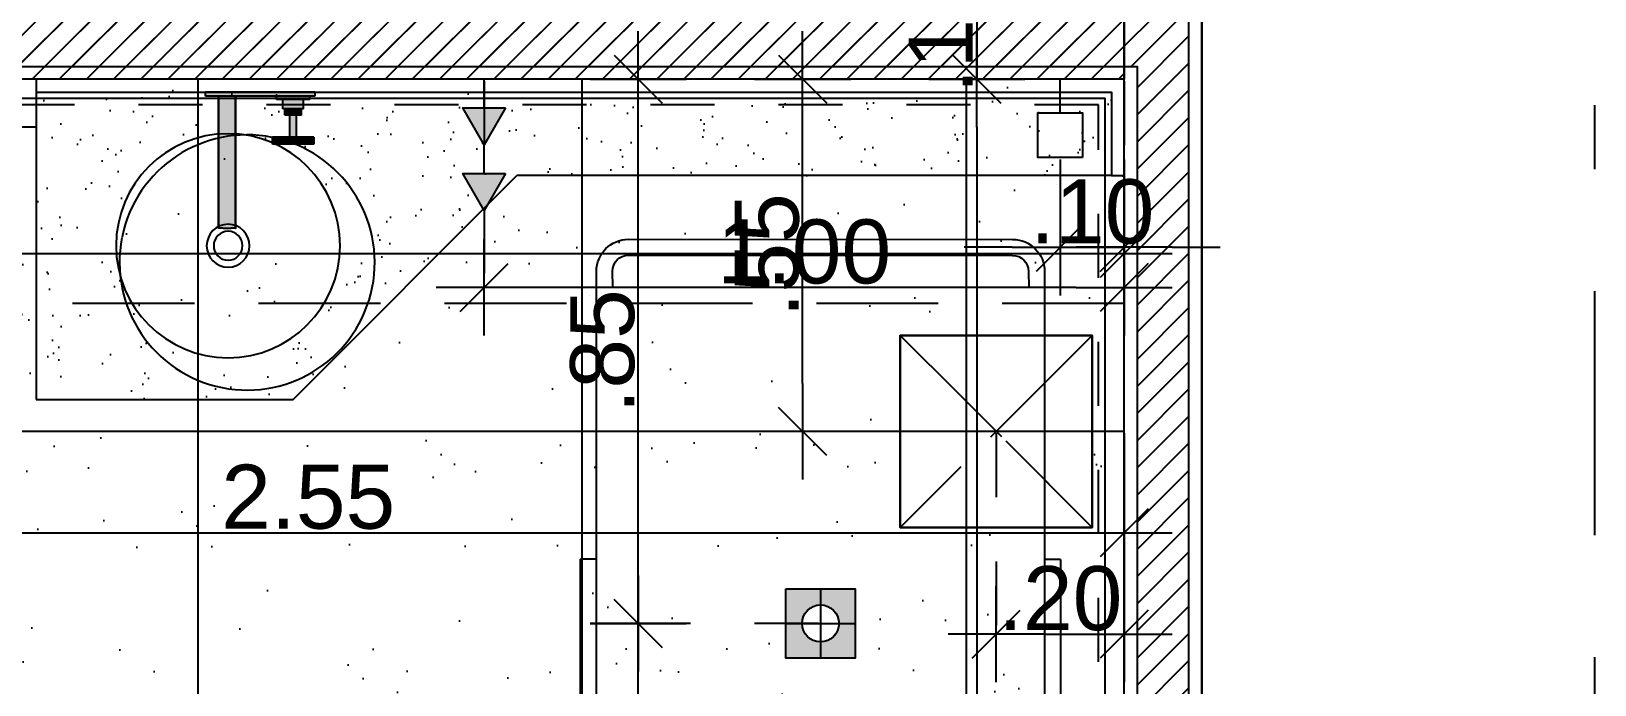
# Model space of a CAD drawing. Header units: millimetres. Extents: x 1974 to 2225, y 1614 to 1800.
# Drawn here: x 2041.603 to 2044.045, y 1634.468 to 1635.488 of the extents above; entities that cross this region are included whole.
import ezdxf

# ---------------------------------------------------------------- set-up
doc = ezdxf.new("R2010")
doc.units = ezdxf.units.MM
doc.header["$LTSCALE"] = 0.03
doc.header["$PDMODE"] = 34
for name, pattern in [('CONTINU', [0]), ('DASHDOT', [25.4, 12.7, -6.35, 0, -6.35]), ('HIDDEN', [9.525, 6.35, -3.175])]:
    doc.linetypes.add(name, pattern=pattern)
for name, color, linetype in [('BANCADAS', 5, 'Continuous'), ('Construir Tijolos', 160, 'Continuous'), ('COTA', 250, 'Continuous'), ('COTA Luminotécnica', 250, 'Continuous'), ('COTA Pontos Elétricos', 250, 'Continuous'), ('Especificações', 3, 'Continuous'), ('Forro de Gesso', 3, 'Continuous'), ('Layout', 6, 'Continuous'), ('LOUÇAS E METAIS', 5, 'Continuous'), ('Permanecer', 84, 'Continuous'), ('PL1', 1, 'Continuous'), ('PL250', 250, 'Continuous'), ('PL3', 3, 'Continuous'), ('PL5', 5, 'Continuous'), ('PL6', 6, 'Continuous'), ('Pontos Elétricos', 3, 'Continuous'), ('Pontos Luminotécnicos', 3, 'Continuous'), ('Projeção', 250, 'HIDDEN')]:
    doc.layers.add(name, color=color, linetype=linetype)
doc.styles.get("Standard").update_dxf_attribs({"font": 'arial.ttf'})
doc.dimstyles.new('TICK01', dxfattribs={"dimscale": 0, "dimtxt": 2, "dimasz": 1.5, "dimexe": 0.18, "dimexo": 0.06, "dimgap": 0.09, "dimtad": 1, "dimzin": 4, "dimdsep": 46, "dimtxsty": 'Standard', "dimblk": 'TICK1', "dimcen": 0.09, "dimclrd": 256, "dimclre": 256, "dimclrt": 4, "dimaunit": 1, "dimadec": 0, "dimazin": 0, "dimtfac": 1, "dimtix": 1, "dimtmove": 2, "dimatfit": 3, "dimldrblk": 'TICK1', "dimfxl": 1, "dimtolj": 1, "dimtzin": 12, "dimarcsym": 0})
pattern_1 = [(45, (0, 0), (-0.02121320344, 0.02121320344), [])]

# ---------------------------------------------------------------- blocks, each defined once
blk = doc.blocks.new('L55_p')
at = {"layer": 'PL250'}
blk.add_lwpolyline([(0, 0.0335, 1), (0, -0.0335, 1)], format="xyb", close=True, dxfattribs=at)
at = {"layer": 'PL5'}
blk.add_lwpolyline([(0, 0.175, 1), (0, -0.175, 1)], format="xyb", close=True, dxfattribs=at)
blk.add_lwpolyline([(-0.0127, -0.1658, 1563.580027), (-0.0132, -0.1657)], format="xyb", dxfattribs=at)
at = {"layer": 'PL6'}
blk.add_lwpolyline([(0, 0.0225, 1), (0, -0.0225, 1)], format="xyb", close=True, dxfattribs=at)
blk = doc.blocks.new('mesa exame')
at = {"layer": 'Layout'}
for p, q in [((1835.8882, 677.7136), (1834.8882, 677.7131)), ((1834.8882, 677.6881), (1834.8882, 677.7131)), ((1835.8882, 677.6886), (1835.8882, 677.7136)), ((1834.4632, 677.6881), (1834.4382, 677.6881)), ((1836.3383, 677.6887), (1836.3132, 677.6887)), ((1834.4632, 677.6628), (1834.4382, 677.6631)), ((1836.3382, 677.6637), (1836.3132, 677.6639)), ((1834.3883, 677.6381), (1834.3885, 677.0381)), ((1834.4133, 677.6381), (1834.4135, 677.0381)), ((1836.3633, 677.5061), (1836.3633, 677.6387)), ((1836.3883, 677.5823), (1836.3883, 677.6387)), ((1836.3885, 677.0387), (1836.3883, 677.5823)), ((1836.3635, 677.0387), (1836.3633, 677.5061)), ((1834.4385, 677.0131), (1834.4635, 677.0128)), ((1836.3135, 677.0139), (1836.3385, 677.0137)), ((1834.4386, 676.9881), (1834.4636, 676.9881)), ((1834.8886, 676.9631), (1834.8886, 676.9881)), ((1835.8886, 676.9636), (1835.8886, 676.9886)), ((1836.3386, 676.9887), (1836.3136, 676.9886)), ((1834.8886, 676.9631), (1835.8886, 676.9636))]:
    blk.add_line(p, q, dxfattribs=at)
at = {"layer": 'Layout', "color": 5}
for p, q in [((1836.3132, 677.6887), (1834.4632, 677.6881)), ((1834.4632, 677.6881), (1834.4636, 676.9881)), ((1836.3136, 676.9887), (1836.3132, 677.6887)), ((1834.4636, 676.9881), (1836.3136, 676.9887))]:
    blk.add_line(p, q, dxfattribs=at)
at = {"layer": 'Layout'}
for centre, radius, start, end in [((1834.4383, 677.6381), 0.05, 90.0309, 180.0309), ((1836.3383, 677.6387), 0.05, 0.0309, 90.0309), ((1834.4383, 677.6381), 0.025, 90.0309, 180.0309), ((1836.3383, 677.6387), 0.025, 0.0309, 90.0309), ((1834.4385, 677.0381), 0.05, 180.0309, 270.0309), ((1834.4385, 677.0381), 0.025, 180.0309, 270.0309), ((1836.3385, 677.0387), 0.025, 270.0309, 0.0309), ((1836.3385, 677.0387), 0.05, 270.0309, 0.0309)]:
    blk.add_arc(centre, radius, start, end, dxfattribs=at)
blk = doc.blocks.new('1179C85_P')
at = {"layer": 'Especificações'}
h = blk.add_hatch(color=9, dxfattribs=at)
h.dxf.hatch_style = 1
h.paths.add_polyline_path([(0, 0), (-0.1369, 0), (-0.1369, -0.0065), (0, -0.0065)])
h = blk.add_hatch(color=9, dxfattribs=at)
h.dxf.hatch_style = 1
h.paths.add_polyline_path([(0.034, 0), (0, 0), (0, -0.0065), (0.034, -0.0065)])
h = blk.add_hatch(color=9, dxfattribs=at)
h.dxf.hatch_style = 1
h.paths.add_polyline_path([(-0.0769, -0.0065), (-0.1289, -0.0065), (-0.1289, -0.0117), (-0.0769, -0.0117)])
h = blk.add_hatch(color=9, dxfattribs=at)
h.dxf.hatch_style = 1
h.paths.add_polyline_path([(-0.0867, -0.0117), (-0.1191, -0.0117), (-0.1191, -0.0264), (-0.0867, -0.0264)])
h = blk.add_hatch(color=9, dxfattribs=at)
h.dxf.hatch_style = 1
h.paths.add_polyline_path([(0.0131, -0.0065), (-0.0131, -0.0065), (-0.0131, -0.2122), (0, -0.2129), (0.0131, -0.2122)])
h = blk.add_hatch(color=9, dxfattribs=at)
h.dxf.hatch_style = 1
h.paths.add_polyline_path([(-0.09, -0.0264), (-0.1158, -0.0264), (-0.1158, -0.0363), (-0.09, -0.0363)])
h = blk.add_hatch(color=9, dxfattribs=at)
h.dxf.hatch_style = 1
h.paths.add_polyline_path([(-0.0978, -0.0363), (-0.108, -0.0363), (-0.108, -0.0703), (-0.0978, -0.0703)])
h = blk.add_hatch(color=9, dxfattribs=at)
h.dxf.hatch_style = 1
h.paths.add_polyline_path([(-0.1089, -0.0703), (-0.1353, -0.0703), (-0.1351, -0.0812), (-0.1087, -0.0812)])
h = blk.add_hatch(color=9, dxfattribs=at)
h.dxf.hatch_style = 1
h.paths.add_polyline_path([(-0.0974, -0.0703), (-0.1084, -0.0703), (-0.1082, -0.0812), (-0.0976, -0.0812)])
h = blk.add_hatch(color=9, dxfattribs=at)
h.dxf.hatch_style = 1
h.paths.add_polyline_path([(-0.0705, -0.0703), (-0.0969, -0.0703), (-0.0971, -0.0812), (-0.0707, -0.0812)])
at = {"color": 5, "linetype": 'CONTINU'}
for p, q in [((-0.1369, 0), (0.034, 0)), ((-0.1369, 0), (-0.1369, -0.0065)), ((-0.1369, -0.0065), (0.034, -0.0065)), ((-0.1289, -0.0117), (-0.1289, -0.0065)), ((-0.1289, -0.0117), (-0.0769, -0.0117)), ((-0.1191, -0.0264), (-0.1191, -0.0117)), ((-0.0867, -0.0264), (-0.0867, -0.0117)), ((-0.0769, -0.0117), (-0.0769, -0.0065)), ((-0.0136, -0.2122), (-0.0136, -0.0065)), ((-0.0131, -0.2122), (-0.0131, -0.0065)), ((0.0131, -0.2122), (0.0131, -0.0065)), ((0.0136, -0.2122), (0.0136, -0.0065)), ((0.034, -0.0065), (0.034, 0)), ((-0.1191, -0.0264), (-0.0867, -0.0264)), ((-0.1158, -0.0363), (-0.1158, -0.0264)), ((-0.1158, -0.0363), (-0.09, -0.0363)), ((-0.108, -0.0703), (-0.108, -0.0363)), ((-0.0978, -0.0703), (-0.0978, -0.0363)), ((-0.09, -0.0363), (-0.09, -0.0264)), ((-0.1353, -0.0703), (-0.1089, -0.0703)), ((-0.1353, -0.0703), (-0.1351, -0.0812)), ((-0.1089, -0.0703), (-0.1087, -0.0812)), ((-0.1089, -0.0703), (-0.1087, -0.0703)), ((-0.1087, -0.0703), (-0.1084, -0.0703)), ((-0.1084, -0.0703), (-0.0974, -0.0703)), ((-0.1084, -0.0703), (-0.1082, -0.0812)), ((-0.1084, -0.0703), (-0.1084, -0.0703)), ((-0.1084, -0.0703), (-0.1084, -0.0703)), ((-0.0976, -0.0812), (-0.0974, -0.0703)), ((-0.0974, -0.0703), (-0.0971, -0.0703)), ((-0.0974, -0.0703), (-0.0974, -0.0703)), ((-0.0974, -0.0703), (-0.0974, -0.0703)), ((-0.0971, -0.0703), (-0.0969, -0.0703)), ((-0.0971, -0.0812), (-0.0969, -0.0703)), ((-0.0969, -0.0703), (-0.0705, -0.0703)), ((-0.0707, -0.0812), (-0.0705, -0.0703)), ((-0.1351, -0.0812), (-0.0707, -0.0812)), ((-0.0136, -0.2122), (-0.0131, -0.2122)), ((-0.0131, -0.2122), (0, -0.2129)), ((-0.0131, -0.2123), (-0.0131, -0.2122)), ((-0.0131, -0.2124), (-0.0131, -0.2123)), ((-0.0131, -0.2126), (-0.0131, -0.2125)), ((-0.0131, -0.2126), (-0.0131, -0.2127)), ((-0.0131, -0.2127), (-0.0131, -0.2127)), ((-0.0131, -0.2127), (-0.0131, -0.2127)), ((-0.0131, -0.2127), (0, -0.2134)), ((0, -0.2129), (0.0131, -0.2122)), ((0, -0.2134), (0.0131, -0.2127)), ((0.0131, -0.2122), (0.0136, -0.2122)), ((0.0131, -0.2122), (0.0131, -0.2123)), ((0.0131, -0.2123), (0.0131, -0.2124)), ((0.0131, -0.2126), (0.0131, -0.2125)), ((0.0131, -0.2127), (0.0131, -0.2126)), ((0.0131, -0.2127), (0.0131, -0.2127)), ((0.0131, -0.2127), (0.0131, -0.2127)), ((0.0131, -0.2127), (0.0131, -0.2127))]:
    blk.add_line(p, q, dxfattribs=at)
for points in [[(-0.0131, -0.2127), (-0.0133, -0.2126), (-0.0135, -0.2124), (-0.0136, -0.2122)], [(-0.0131, -0.2125), (-0.0131, -0.2124), (-0.0131, -0.2124), (-0.0131, -0.2124)], [(-0.0131, -0.2126), (-0.0131, -0.2126), (-0.0131, -0.2126), (-0.0131, -0.2126)], [(-0.0131, -0.2126), (-0.0131, -0.2126), (-0.0131, -0.2126), (-0.0131, -0.2126)], [(0, -0.2134), (0, -0.2133), (0, -0.2131), (0, -0.2129)], [(0, -0.2134), (0, -0.2133), (0, -0.2131), (0, -0.2129)], [(0.0131, -0.2127), (0.0133, -0.2126), (0.0135, -0.2124), (0.0136, -0.2122)], [(0.0131, -0.2125), (0.0131, -0.2124), (0.0131, -0.2124), (0.0131, -0.2124)], [(0.0131, -0.2126), (0.0131, -0.2126), (0.0131, -0.2126), (0.0131, -0.2126)], [(0.0131, -0.2126), (0.0131, -0.2126), (0.0131, -0.2126), (0.0131, -0.2126)]]:
    blk.add_lwpolyline(points, dxfattribs=at)
blk = doc.blocks.new('TICK1')
for p, q in [((0, 1), (0, -1)), ((0.5, 0.5), (-0.5, -0.5)), ((-1, 0), (1, 0))]:
    blk.add_line(p, q)
blk = doc.blocks.new('*D231')
at = {"layer": 'COTA', "linetype": 'HIDDEN', "lineweight": -2, "transparency": 16777216}
for p, q in [((2039.4631, 1635.1442), (2039.4631, 1635.1502)), ((2043.3101, 1635.1442), (2043.3101, 1635.1502))]:
    blk.add_line(p, q, dxfattribs=at)
at = {"layer": 'COTA', "lineweight": -2, "transparency": 16777216}
blk.add_line((2039.5381, 1635.1412), (2043.2351, 1635.1412), dxfattribs=at)
at = {"layer": 'DEFPOINTS', "color": 0, "transparency": 16777216}
for p in [(2039.4631, 1635.1412), (2043.3101, 1635.1412), (2043.3101, 1635.1412)]:
    blk.add_point(p, dxfattribs=at)
at = {"layer": 'COTA', "lineweight": -2, "transparency": 16777216, "xscale": 0.07499999993790162, "yscale": 0.07499999993790162, "zscale": 0.07499999993790162, "rotation": 180}
blk.add_blockref('TICK1', (2039.4631, 1635.1412), dxfattribs=at)
at = {"layer": 'COTA', "lineweight": -2, "transparency": 16777216, "xscale": 0.07499999993790162, "yscale": 0.07499999993790162, "zscale": 0.07499999993790162}
blk.add_blockref('TICK1', (2043.3101, 1635.1412), dxfattribs=at)
at = {"layer": 'COTA', "color": 4, "transparency": 16777216, "insert": (2041.3866, 1635.1968), "char_height": 0.1, "attachment_point": 5}
blk.add_mtext('\\A1;3.85', dxfattribs=at)
blk = doc.blocks.new('*D300')
at = {"layer": 'COTA', "lineweight": -2, "transparency": 16777216}
for p, q in [((2043.0796, 1635.6384), (2043.0796, 1635.7134)), ((2043.0796, 1635.5634), (2043.0796, 1635.4134)), ((2043.0796, 1635.3384), (2043.0796, 1635.2634))]:
    blk.add_line(p, q, dxfattribs=at)
at = {"layer": 'COTA', "linetype": 'HIDDEN', "lineweight": -2, "transparency": 16777216}
for p, q in [((2043.0826, 1635.5634), (2043.0886, 1635.5634)), ((2043.0826, 1635.4134), (2043.0706, 1635.4134))]:
    blk.add_line(p, q, dxfattribs=at)
at = {"layer": 'DEFPOINTS', "color": 0, "transparency": 16777216}
for p in [(2043.0796, 1635.5634), (2043.0796, 1635.4134), (2043.0856, 1635.4134)]:
    blk.add_point(p, dxfattribs=at)
at = {"layer": 'COTA', "lineweight": -2, "transparency": 16777216, "xscale": 0.07499999993790162, "yscale": 0.07499999993790162, "zscale": 0.07499999993790162}
for p, rotation in [((2043.0796, 1635.5634), 270), ((2043.0796, 1635.4134), 90)]:
    blk.add_blockref('TICK1', p, dxfattribs=dict(at, rotation=rotation))
at = {"layer": 'COTA', "color": 4, "transparency": 16777216, "insert": (2043.024, 1635.4884), "char_height": 0.1, "attachment_point": 5, "rotation": 90}
blk.add_mtext('\\A1;.15', dxfattribs=at)
blk = doc.blocks.new('*D301')
at = {"layer": 'COTA', "linetype": 'HIDDEN', "lineweight": -2, "transparency": 16777216}
for p, q in [((2043.0826, 1635.4134), (2043.0706, 1635.4134)), ((2043.0826, 1633.0634), (2043.0886, 1633.0634))]:
    blk.add_line(p, q, dxfattribs=at)
at = {"layer": 'COTA', "lineweight": -2, "transparency": 16777216}
blk.add_line((2043.0796, 1635.3384), (2043.0796, 1633.1384), dxfattribs=at)
at = {"layer": 'DEFPOINTS', "color": 0, "transparency": 16777216}
for p in [(2043.0856, 1635.4134), (2043.0796, 1633.0634), (2043.0796, 1633.0634)]:
    blk.add_point(p, dxfattribs=at)
at = {"layer": 'COTA', "lineweight": -2, "transparency": 16777216, "xscale": 0.07499999993790162, "yscale": 0.07499999993790162, "zscale": 0.07499999993790162}
for p, rotation in [((2043.0796, 1635.4134), 90), ((2043.0796, 1633.0634), 270)]:
    blk.add_blockref('TICK1', p, dxfattribs=dict(at, rotation=rotation))
at = {"layer": 'COTA', "color": 4, "transparency": 16777216, "insert": (2043.024, 1634.2384), "char_height": 0.1, "attachment_point": 5, "rotation": 90}
blk.add_mtext('\\A1;2.35', dxfattribs=at)
blk = doc.blocks.new('tomada alta.01')
at = {"layer": 'Pontos Elétricos'}
h = blk.add_hatch(color=251, dxfattribs=at)
h.dxf.hatch_style = 1
h.paths.add_polyline_path([(-0.1026, 0), (-0.0446, 0.0335), (-0.0446, -0.0335)])
h.paths.add_polyline_path([(-0.2051, 0), (-0.1472, 0.0335), (-0.1472, -0.0335)])
at = {"layer": 'PL3'}
for p, q in [((-0.1472, 0), (-0.1026, 0)), ((-0.0446, 0), (0, 0))]:
    blk.add_line(p, q, dxfattribs=at)
for points in [[(-0.1472, 0.0335), (-0.2051, 0), (-0.1472, -0.0335)], [(-0.0446, 0.0335), (-0.1026, 0), (-0.0446, -0.0335)]]:
    blk.add_lwpolyline(points, close=True, dxfattribs=at)
blk = doc.blocks.new('*D630')
at = {"layer": 'COTA Pontos Elétricos', "linetype": 'HIDDEN', "lineweight": -2, "ltscale": 0.2, "transparency": 16777216}
for p, q in [((2042.3101, 1635.4104), (2042.3101, 1635.0792)), ((2043.3101, 1635.4104), (2043.3101, 1635.0792))]:
    blk.add_line(p, q, dxfattribs=at)
at = {"layer": 'COTA Pontos Elétricos', "lineweight": -2, "ltscale": 0.2, "transparency": 16777216}
blk.add_line((2043.2351, 1635.0882), (2042.3851, 1635.0882), dxfattribs=at)
at = {"layer": 'DEFPOINTS', "color": 0, "ltscale": 0.2, "transparency": 16777216}
for p in [(2042.3101, 1635.4134), (2043.3101, 1635.4134), (2042.3101, 1635.0882)]:
    blk.add_point(p, dxfattribs=at)
at = {"layer": 'COTA Pontos Elétricos', "lineweight": -2, "ltscale": 0.2, "transparency": 16777216, "xscale": 0.07499999993790162, "yscale": 0.07499999993790162, "zscale": 0.07499999993790162, "rotation": 180}
blk.add_blockref('TICK1', (2042.3101, 1635.0882), dxfattribs=at)
at = {"layer": 'COTA Pontos Elétricos', "lineweight": -2, "ltscale": 0.2, "transparency": 16777216, "xscale": 0.07499999993790162, "yscale": 0.07499999993790162, "zscale": 0.07499999993790162}
blk.add_blockref('TICK1', (2043.3101, 1635.0882), dxfattribs=at)
at = {"layer": 'COTA Pontos Elétricos', "color": 4, "ltscale": 0.2, "transparency": 16777216, "insert": (2042.8101, 1635.1438), "char_height": 0.1, "attachment_point": 5}
blk.add_mtext('\\A1;1.00', dxfattribs=at)
blk = doc.blocks.new('FACHO ABERTO.01')
at = {"layer": 'Pontos Luminotécnicos'}
h = blk.add_hatch(color=9, dxfattribs=at)
h.dxf.hatch_style = 1
h.paths.add_polyline_path([(0, 0.0675), (-0.0675, 0.0675), (-0.0675, 0), (-0.0361, 0, -0.414214), (0, 0.0361)])
h.paths.add_polyline_path([(0.0675, 0.0675), (0, 0.0675), (0, 0.0361, -0.414214), (0.0361, 0), (0.0675, 0)])
h.paths.add_polyline_path([(0.0675, 0), (0.0361, 0, -0.414214), (0, -0.0361), (0, -0.0675), (0.0675, -0.0675)])
h.paths.add_polyline_path([(0, -0.0361, -0.414214), (-0.0361, 0), (-0.0675, 0), (-0.0675, -0.0675), (0, -0.0675)])
for p, q in [((0, 0.0675), (0, -0.0675)), ((-0.0675, 0), (0.0675, 0))]:
    blk.add_line(p, q, dxfattribs=at)
blk.add_lwpolyline([(-0.0675, 0.0675), (0.0675, 0.0675), (0.0675, -0.0675), (-0.0675, -0.0675)], close=True, dxfattribs=at)
blk.add_circle((0, 0), 0.0361, dxfattribs=at)
blk = doc.blocks.new('PONTO PERFIL.01')
at = {"layer": 'Especificações'}
h = blk.add_hatch(dxfattribs=at)
h.set_pattern_fill('ANGLE', color=9)
h.set_pattern_definition([(0, (-4765.716, 106.664), (0, 6.985), [5.08, -1.905]), (90, (-4765.716, 106.664), (-6.985, 4e-16), [5.08, -1.905])])
h.paths.add_polyline_path([(-1.75, 6.12), (1.75, 6.12), (1.75, 2.62), (-1.75, 2.62)])
at = {"layer": 'PL3'}
blk.add_line((0, 2.62), (0, 0), dxfattribs=at)
at = {"layer": 'Pontos Luminotécnicos'}
blk.add_lwpolyline([(-1.75, 6.12), (1.75, 6.12), (1.75, 2.62), (-1.75, 2.62)], close=True, dxfattribs=at)
blk = doc.blocks.new('EXAUSTOR.02')
at = {"layer": 'Pontos Luminotécnicos', "color": 6, "linetype": 'HIDDEN', "ltscale": 0.5}
for p, q in [((0.15, -0.15), (-0.15, 0.15)), ((-0.15, -0.15), (0.15, 0.15))]:
    blk.add_line(p, q, dxfattribs=at)
at = {"layer": 'Pontos Luminotécnicos', "ltscale": 0.5}
blk.add_lwpolyline([(0.15, 0.15), (-0.15, 0.15), (-0.15, -0.15), (0.15, -0.15)], close=True, dxfattribs=at)
blk = doc.blocks.new('*D729')
at = {"layer": 'COTA Luminotécnica', "linetype": 'HIDDEN', "lineweight": -2, "ltscale": 0.2, "transparency": 16777216}
for p, q in [((2040.7606, 1634.7111), (2040.7606, 1634.6961)), ((2043.3101, 1634.7111), (2043.3101, 1634.6961))]:
    blk.add_line(p, q, dxfattribs=at)
at = {"layer": 'COTA Luminotécnica', "lineweight": -2, "ltscale": 0.2, "transparency": 16777216}
blk.add_line((2040.8356, 1634.7051), (2043.2351, 1634.7051), dxfattribs=at)
at = {"layer": 'DEFPOINTS', "color": 0, "ltscale": 0.2, "transparency": 16777216}
for p in [(2040.7606, 1634.7141), (2043.3101, 1634.7141), (2043.3101, 1634.7051)]:
    blk.add_point(p, dxfattribs=at)
at = {"layer": 'COTA Luminotécnica', "lineweight": -2, "ltscale": 0.2, "transparency": 16777216, "xscale": 0.07499999993790162, "yscale": 0.07499999993790162, "zscale": 0.07499999993790162, "rotation": 180}
blk.add_blockref('TICK1', (2040.7606, 1634.7051), dxfattribs=at)
at = {"layer": 'COTA Luminotécnica', "lineweight": -2, "ltscale": 0.2, "transparency": 16777216, "xscale": 0.07499999993790162, "yscale": 0.07499999993790162, "zscale": 0.07499999993790162}
blk.add_blockref('TICK1', (2043.3101, 1634.7051), dxfattribs=at)
at = {"layer": 'COTA Luminotécnica', "color": 4, "ltscale": 0.2, "transparency": 16777216, "insert": (2042.0353, 1634.7607), "char_height": 0.1, "attachment_point": 5}
blk.add_mtext('\\A1;2.55', dxfattribs=at)
blk = doc.blocks.new('*D733')
at = {"layer": 'COTA Luminotécnica', "linetype": 'HIDDEN', "lineweight": -2, "ltscale": 0.2, "transparency": 16777216}
for p, q in [((2042.8326, 1634.5634), (2042.5418, 1634.5634)), ((2042.8326, 1633.0634), (2042.5418, 1633.0634))]:
    blk.add_line(p, q, dxfattribs=at)
at = {"layer": 'COTA Luminotécnica', "lineweight": -2, "ltscale": 0.2, "transparency": 16777216}
blk.add_line((2042.5508, 1633.1384), (2042.5508, 1634.4884), dxfattribs=at)
at = {"layer": 'DEFPOINTS', "color": 0, "ltscale": 0.2, "transparency": 16777216}
for p in [(2042.5508, 1634.5634), (2042.8356, 1634.5634), (2042.8356, 1633.0634)]:
    blk.add_point(p, dxfattribs=at)
at = {"layer": 'COTA Luminotécnica', "lineweight": -2, "ltscale": 0.2, "transparency": 16777216, "xscale": 0.07499999993790162, "yscale": 0.07499999993790162, "zscale": 0.07499999993790162}
for p, rotation in [((2042.5508, 1634.5634), 90), ((2042.5508, 1633.0634), 270)]:
    blk.add_blockref('TICK1', p, dxfattribs=dict(at, rotation=rotation))
at = {"layer": 'COTA Luminotécnica', "color": 4, "ltscale": 0.2, "transparency": 16777216, "insert": (2042.4952, 1633.8134), "char_height": 0.1, "attachment_point": 5, "rotation": 90}
blk.add_mtext('\\A1;1.50', dxfattribs=at)
blk = doc.blocks.new('*D734')
at = {"layer": 'COTA Luminotécnica', "linetype": 'HIDDEN', "lineweight": -2, "ltscale": 0.2, "transparency": 16777216}
for p, q in [((2042.5478, 1635.4134), (2042.5418, 1635.4134)), ((2042.8326, 1634.5634), (2042.5418, 1634.5634))]:
    blk.add_line(p, q, dxfattribs=at)
at = {"layer": 'COTA Luminotécnica', "lineweight": -2, "ltscale": 0.2, "transparency": 16777216}
blk.add_line((2042.5508, 1634.6384), (2042.5508, 1635.3384), dxfattribs=at)
at = {"layer": 'DEFPOINTS', "color": 0, "ltscale": 0.2, "transparency": 16777216}
for p in [(2042.5508, 1635.4134), (2042.5508, 1635.4134), (2042.8356, 1634.5634)]:
    blk.add_point(p, dxfattribs=at)
at = {"layer": 'COTA Luminotécnica', "lineweight": -2, "ltscale": 0.2, "transparency": 16777216, "xscale": 0.07499999993790162, "yscale": 0.07499999993790162, "zscale": 0.07499999993790162}
for p, rotation in [((2042.5508, 1635.4134), 90), ((2042.5508, 1634.5634), 270)]:
    blk.add_blockref('TICK1', p, dxfattribs=dict(at, rotation=rotation))
at = {"layer": 'COTA Luminotécnica', "color": 4, "ltscale": 0.2, "transparency": 16777216, "insert": (2042.4952, 1634.9884), "char_height": 0.1, "attachment_point": 5, "rotation": 90}
blk.add_mtext('\\A1;.85', dxfattribs=at)
blk = doc.blocks.new('*D737')
at = {"layer": 'COTA Luminotécnica', "linetype": 'HIDDEN', "lineweight": -2, "ltscale": 100, "transparency": 16777216}
for p, q in [((2043.1071, 1635.4134), (2042.7987, 1635.4134)), ((2043.1071, 1634.8634), (2042.7987, 1634.8634))]:
    blk.add_line(p, q, dxfattribs=at)
at = {"layer": 'COTA Luminotécnica', "lineweight": -2, "ltscale": 100, "transparency": 16777216}
blk.add_line((2042.8077, 1634.9384), (2042.8077, 1635.3384), dxfattribs=at)
at = {"layer": 'DEFPOINTS', "color": 0, "ltscale": 100, "transparency": 16777216}
for p in [(2042.8077, 1635.4134), (2043.1101, 1635.4134), (2043.1101, 1634.8634)]:
    blk.add_point(p, dxfattribs=at)
at = {"layer": 'COTA Luminotécnica', "lineweight": -2, "ltscale": 100, "transparency": 16777216, "xscale": 0.07499999993790162, "yscale": 0.07499999993790162, "zscale": 0.07499999993790162}
for p, rotation in [((2042.8077, 1635.4134), 90), ((2042.8077, 1634.8634), 270)]:
    blk.add_blockref('TICK1', p, dxfattribs=dict(at, rotation=rotation))
at = {"layer": 'COTA Luminotécnica', "color": 4, "ltscale": 100, "transparency": 16777216, "insert": (2042.7523, 1635.1384), "char_height": 0.1, "attachment_point": 5, "rotation": 90}
blk.add_mtext('\\A1;.55', dxfattribs=at)
blk = doc.blocks.new('*D792')
at = {"layer": 'COTA Luminotécnica', "linetype": 'HIDDEN', "lineweight": -2, "ltscale": 0.2, "transparency": 16777216}
for p, q in [((2043.1101, 1634.8604), (2043.1101, 1634.5376)), ((2043.3101, 1634.8604), (2043.3101, 1634.5376))]:
    blk.add_line(p, q, dxfattribs=at)
at = {"layer": 'COTA Luminotécnica', "lineweight": -2, "ltscale": 0.2, "transparency": 16777216}
blk.add_line((2043.1851, 1634.5466), (2043.2351, 1634.5466), dxfattribs=at)
at = {"layer": 'DEFPOINTS', "color": 0, "ltscale": 0.2, "transparency": 16777216}
for p in [(2043.1101, 1634.8634), (2043.3101, 1634.8634), (2043.3101, 1634.5466)]:
    blk.add_point(p, dxfattribs=at)
at = {"layer": 'COTA Luminotécnica', "lineweight": -2, "ltscale": 0.2, "transparency": 16777216, "xscale": 0.07499999993790162, "yscale": 0.07499999993790162, "zscale": 0.07499999993790162, "rotation": 180}
blk.add_blockref('TICK1', (2043.1101, 1634.5466), dxfattribs=at)
at = {"layer": 'COTA Luminotécnica', "lineweight": -2, "ltscale": 0.2, "transparency": 16777216, "xscale": 0.07499999993790162, "yscale": 0.07499999993790162, "zscale": 0.07499999993790162}
blk.add_blockref('TICK1', (2043.3101, 1634.5466), dxfattribs=at)
at = {"layer": 'COTA Luminotécnica', "color": 4, "ltscale": 0.2, "transparency": 16777216, "insert": (2043.2101, 1634.6022), "char_height": 0.1, "attachment_point": 5}
blk.add_mtext('\\A1;.20', dxfattribs=at)
blk = doc.blocks.new('*D806')
at = {"layer": 'COTA Luminotécnica', "linetype": 'HIDDEN', "lineweight": -2, "ltscale": 100, "transparency": 16777216}
for p, q in [((2043.2101, 1635.288), (2043.2101, 1635.1419)), ((2043.3101, 1635.288), (2043.3101, 1635.1419))]:
    blk.add_line(p, q, dxfattribs=at)
at = {"layer": 'COTA Luminotécnica', "lineweight": -2, "ltscale": 100, "transparency": 16777216}
for p, q in [((2043.1351, 1635.1509), (2043.0601, 1635.1509)), ((2043.2101, 1635.1509), (2043.3101, 1635.1509)), ((2043.3851, 1635.1509), (2043.4601, 1635.1509))]:
    blk.add_line(p, q, dxfattribs=at)
at = {"layer": 'DEFPOINTS', "color": 0, "ltscale": 100, "transparency": 16777216}
for p in [(2043.2101, 1635.291), (2043.3101, 1635.291), (2043.3101, 1635.1509)]:
    blk.add_point(p, dxfattribs=at)
at = {"layer": 'COTA Luminotécnica', "lineweight": -2, "ltscale": 100, "transparency": 16777216, "xscale": 0.07499999993790162, "yscale": 0.07499999993790162, "zscale": 0.07499999993790162}
blk.add_blockref('TICK1', (2043.2101, 1635.1509), dxfattribs=at)
at = {"layer": 'COTA Luminotécnica', "lineweight": -2, "ltscale": 100, "transparency": 16777216, "xscale": 0.07499999993790162, "yscale": 0.07499999993790162, "zscale": 0.07499999993790162, "rotation": 180}
blk.add_blockref('TICK1', (2043.3101, 1635.1509), dxfattribs=at)
at = {"layer": 'COTA Luminotécnica', "color": 4, "ltscale": 100, "transparency": 16777216, "insert": (2043.2601, 1635.2064), "char_height": 0.1, "attachment_point": 5}
blk.add_mtext('\\A1;.10', dxfattribs=at)

msp = doc.modelspace()

# ---------------------------------------------------------------- hatches: boundary and pattern name
at = {"layer": 'BANCADAS'}
h = msp.add_hatch(dxfattribs=at)
h.set_pattern_fill('AR-SAND', color=251, scale=0.002, angle=270)
h.set_pattern_definition([(307.5, (-25, -2e-13), (0.0978826475, 0.0032000626), [0, -0.077216, 0, -0.08636, 0, -0.08255]), (277.5, (-25, -2e-13), (0.14336502, -0.0899046566), [0, -0.041656, 0, -0.069596, 0, -0.02667]), (237.5, (-25, 0.06248), (0.000287437, -0.158198474), [0, -0.0254, 0, -0.09144, 0, -0.11938]), (227.5, (-25, 0.06248), (0.044585865, -0.1527112905), [0, -0.0127, 0, -0.059944, 0, -0.06858])])
h.paths.add_polyline_path([(2043.2901, 1635.3934), (2041.6101, 1635.3934), (2041.6101, 1634.9134), (2042.0115, 1634.9134), (2042.3612, 1635.2631), (2043.2901, 1635.2631)])
h.paths.add_polyline_path([(2042.0851, 1635.1534, -1), (2041.7351, 1635.1534, -1)], flags=16)
h.paths.add_polyline_path([(2041.9435, 1635.1534, -1), (2041.8766, 1635.1534, -1)], flags=0)
h.paths.add_polyline_path([(2041.9326, 1635.1534, -1), (2041.8876, 1635.1534, -1)], flags=0)
at = {"layer": 'Construir Tijolos'}
h = msp.add_hatch(dxfattribs=at)
h.set_pattern_fill('_USER', color=256, scale=0.03, angle=45, pattern_type=0)
h.set_pattern_definition(pattern_1)
h.paths.add_polyline_path([(2036.3061, 1638.7434), (2036.4831, 1638.7434), (2036.4831, 1641.8434), (2036.9581, 1641.8434), (2036.9581, 1641.9734), (2036.3061, 1641.9734)])
h.paths.add_polyline_path([(2036.4831, 1637.8634), (2038.0031, 1637.8634), (2038.0031, 1637.7114), (2038.1331, 1637.7114), (2038.1331, 1637.8634), (2038.2831, 1637.8634), (2038.2831, 1637.9934), (2036.4831, 1637.9934)])
h.paths.add_polyline_path([(2036.4831, 1638.1334), (2036.4831, 1638.2434), (2036.3061, 1638.2434), (2036.3061, 1637.9224), (2036.3311, 1637.9224), (2036.3311, 1638.1334)])
h.paths.add_polyline_path([(2043.2081, 1639.2434), (2041.7081, 1639.2434), (2041.7081, 1639.3934), (2041.5581, 1639.3934), (2041.5581, 1637.9934), (2039.1831, 1637.9934), (2039.1831, 1637.8634), (2039.3331, 1637.8634), (2039.3331, 1637.7934), (2039.4831, 1637.7934), (2039.4831, 1637.8434), (2041.7581, 1637.8434), (2041.7581, 1637.9934), (2041.7081, 1637.9934), (2041.7081, 1639.0934), (2043.2081, 1639.0934)])
h.paths.add_polyline_path([(2043.3101, 1637.8434), (2042.3581, 1637.8434), (2042.3581, 1637.9934), (2043.2081, 1637.9934), (2043.2081, 1638.8534), (2043.3101, 1638.8534)])
h.paths.add_polyline_path([(2039.4631, 1634.0134), (2039.3331, 1634.0134), (2039.3331, 1636.9934), (2039.4831, 1636.9934), (2039.4831, 1635.5634), (2043.3101, 1635.5634), (2043.3101, 1635.4134), (2039.4631, 1635.4134)])
h.paths.add_polyline_path([(2038.0031, 1636.7114), (2038.1331, 1636.7114), (2038.1331, 1635.6594), (2038.0031, 1635.6594)])
h.paths.add_polyline_path([(2037.9331, 1633.2594), (2038.1331, 1633.2594), (2038.1331, 1634.7594), (2038.0031, 1634.7594), (2038.0031, 1634.6594), (2036.4831, 1634.6594), (2036.4831, 1634.7784), (2036.3061, 1634.7784), (2036.3061, 1634.1784), (2036.4831, 1634.1784), (2036.4831, 1634.5094), (2037.9831, 1634.5094), (2037.9831, 1633.4094), (2037.9331, 1633.4094)])
h.paths.add_polyline_path([(2036.3061, 1633.1594), (2036.4831, 1633.1594), (2036.4831, 1633.2594), (2037.2331, 1633.2594), (2037.2331, 1633.4094), (2036.3061, 1633.4094)])
h.paths.add_polyline_path([(2036.4831, 1632.1094), (2037.9831, 1632.1094), (2037.9831, 1631.6594), (2038.1331, 1631.6594), (2038.1331, 1632.2594), (2036.4831, 1632.2594), (2036.4831, 1632.3594), (2036.3061, 1632.3594), (2036.3061, 1631.8094), (2036.4831, 1631.8094)])
h.paths.add_polyline_path([(2036.3061, 1630.2714), (2036.3061, 1630.9574), (2036.4831, 1630.9574), (2036.4831, 1631.0094), (2037.9831, 1631.0094), (2037.9831, 1631.0594), (2038.1331, 1631.0594), (2038.1331, 1630.7594), (2037.9831, 1630.7594), (2037.9831, 1630.8594), (2036.4831, 1630.8594), (2036.4831, 1630.2714)])
h.paths.add_polyline_path([(2039.3331, 1631.9834), (2039.4631, 1631.9834), (2039.4631, 1630.4369), (2039.3331, 1630.4369)])
h.paths.add_polyline_path([(2043.3101, 1633.0634), (2043.3101, 1632.3104), (2043.2901, 1632.3104), (2043.2901, 1632.9134), (2042.1901, 1632.9134), (2042.1901, 1631.4134), (2042.2401, 1631.4134), (2042.2401, 1631.2634), (2042.0401, 1631.2634), (2042.0401, 1632.9334), (2039.4631, 1632.9334), (2039.4631, 1632.8834), (2039.3331, 1632.8834), (2039.3331, 1633.1134), (2039.4631, 1633.1134), (2039.4631, 1633.0634)])
h.paths.add_polyline_path([(2043.3101, 1631.2634), (2042.8401, 1631.2634), (2042.8401, 1631.4134), (2043.2901, 1631.4134), (2043.2901, 1632.3104), (2043.3101, 1632.3104)], flags=17)
h.paths.add_polyline_path([(2043.3101, 1629.0094), (2039.3331, 1629.0094), (2039.3331, 1629.4369), (2039.4631, 1629.4369), (2039.4631, 1629.1394), (2043.3101, 1629.1394)])
h.paths.add_polyline_path([(2036.4831, 1629.0094), (2038.1331, 1629.0094), (2038.1331, 1629.9594), (2037.9831, 1629.9594), (2037.9831, 1629.1594), (2036.4831, 1629.1594)])
h.paths.add_polyline_path([(2036.3061, 1626.7324), (2036.4831, 1626.7324), (2036.4831, 1627.7194), (2036.3061, 1627.7194)])
h.paths.add_polyline_path([(2036.1726, 1625.4814), (2036.1726, 1625.3814), (2038.4331, 1625.3814), (2038.4331, 1625.8094), (2037.2061, 1625.8094), (2037.2061, 1625.4814)])
h.paths.add_polyline_path([(2042.2891, 1625.4814), (2040.9331, 1625.4814), (2040.9331, 1625.8094), (2043.3101, 1625.8094), (2043.3101, 1625.7814), (2042.2891, 1625.7814)])
h.paths.add_polyline_path([(2042.8881, 1641.9734), (2042.8881, 1643.0934), (2043.2081, 1643.0934), (2043.2081, 1641.9734)])
h.paths.add_polyline_path([(2042.3366, 1641.8234), (2042.3366, 1641.9734), (2042.7581, 1641.9734), (2042.7581, 1643.2234), (2043.3581, 1643.2234), (2043.3581, 1641.8564), (2043.4431, 1641.8564), (2043.4431, 1641.7264), (2043.2081, 1641.7264), (2043.2081, 1641.8234)])
at = {"layer": 'Especificações'}
h = msp.add_hatch(dxfattribs=at)
h.set_pattern_fill('_USER', color=251, scale=0.6, double=1, pattern_type=0)
h.set_pattern_definition([(0, (2039.4631, 1633.0634), (0, 0.6), []), (90, (2039.4631, 1633.0634), (-0.6, 4e-17), [])])
h.paths.add_polyline_path([(2043.3101, 1635.4134), (2039.4631, 1635.4134), (2039.4631, 1634.0134), (2039.4631, 1633.1134), (2039.4631, 1633.0634), (2043.3101, 1633.0634)])
h.paths.add_polyline_path([(2039.7819, 1633.4383), (2039.7819, 1633.6825), (2039.5758, 1633.6825), (2039.5758, 1633.4383)], flags=24)
h.paths.add_polyline_path([(2039.2728, 1633.7882), (2039.517, 1633.7882), (2039.517, 1633.9942), (2039.2728, 1633.9942)], flags=9)
at = {"layer": 'Forro de Gesso', "ltscale": 100}
h = msp.add_hatch(dxfattribs=at)
h.set_pattern_fill('AR-SAND', color=251, scale=0.005)
h.paths.add_polyline_path([(2043.3101, 1635.4134), (2039.4631, 1635.4134), (2039.4631, 1633.0634), (2043.3101, 1633.0634)])
h.paths.add_polyline_path([(2043.2701, 1634.7034), (2043.2601, 1634.7134), (2042.9601, 1634.7134), (2042.9601, 1635.0134), (2043.2701, 1635.0134), (2043.2701, 1635.0234), (2043.2601, 1635.0134), (2043.2601, 1634.7134), (2043.2701, 1633.9034)], flags=16)
at = {"layer": 'PL1'}
h = msp.add_hatch(dxfattribs=at)
h.set_pattern_fill('_USER', color=251, scale=0.03, angle=45, pattern_type=0)
h.set_pattern_definition(pattern_1)
h.paths.add_polyline_path([(2043.4111, 1637.1094), (2043.3301, 1637.1094), (2043.3301, 1635.5434), (2039.4631, 1635.5434), (2039.4631, 1636.9734), (2039.3531, 1636.9734), (2039.3531, 1634.0334), (2039.4431, 1634.0334), (2039.4431, 1635.4334), (2043.3301, 1635.4334), (2043.3301, 1633.3484), (2043.4111, 1633.3484)])

# ---------------------------------------------------------------- linework, layer by layer
at = {"color": 5, "linetype": 'DASHDOT'}
msp.add_line((2044.0451, 1626.0814), (2044.0451, 1640.3264), dxfattribs=at)
at = {"layer": 'BANCADAS', "color": 6}
for p, q in [((2041.6101, 1635.3934), (2041.6101, 1634.9134)), ((2042.0115, 1634.9134), (2042.3612, 1635.2631)), ((2043.2901, 1635.2631), (2042.3612, 1635.2631)), ((2041.6101, 1634.9134), (2042.0115, 1634.9134))]:
    msp.add_line(p, q, dxfattribs=at)
at = {"layer": 'BANCADAS'}
msp.add_lwpolyline([(2041.6101, 1635.4134), (2041.6101, 1635.3934), (2043.2901, 1635.3934), (2043.2901, 1635.2631), (2043.3101, 1635.2631)], dxfattribs=at)
at = {"layer": 'Construir Tijolos'}
msp.add_lwpolyline([(2039.4631, 1634.0134), (2039.3331, 1634.0134), (2039.3331, 1636.9934), (2039.4831, 1636.9934), (2039.4831, 1635.5634), (2043.3101, 1635.5634), (2043.3101, 1635.4134), (2039.4631, 1635.4134), (2039.4631, 1634.0134)], dxfattribs=at)
at = {"layer": 'Forro de Gesso', "ltscale": 100}
for points in [[(2039.4631, 1633.0634), (2043.3101, 1633.0634), (2043.3101, 1635.4134), (2039.4631, 1635.4134)], [(2039.4931, 1633.0934), (2043.2801, 1633.0934), (2043.2801, 1635.3834), (2039.4931, 1635.3834)]]:
    msp.add_lwpolyline(points, close=True, dxfattribs=at)
at = {"layer": 'Forro de Gesso', "color": 6, "linetype": 'HIDDEN', "ltscale": 0.2}
msp.add_lwpolyline([(2039.5031, 1633.1034), (2043.2701, 1633.1034), (2043.2701, 1635.3734), (2039.5031, 1635.3734)], close=True, dxfattribs=at)
at = {"layer": 'Forro de Gesso', "ltscale": 100}
msp.add_lwpolyline([(2042.9601, 1635.0134), (2043.2601, 1635.0134), (2043.2601, 1634.7134), (2042.9601, 1634.7134), (2042.9601, 1635.0134)], dxfattribs=at)
at = {"layer": 'Layout', "color": 4}
for p, q in [((2041.6101, 1635.4134), (2041.6101, 1635.3384)), ((2041.6101, 1635.3384), (2039.5611, 1635.3384))]:
    msp.add_line(p, q, dxfattribs=at)
at = {"layer": 'Layout', "linetype": 'HIDDEN'}
msp.add_line((2043.3101, 1635.0634), (2041.6101, 1635.0634), dxfattribs=at)
at = {"layer": 'Permanecer'}
msp.add_lwpolyline([(2043.4311, 1633.3284), (2043.3101, 1633.3284), (2043.3101, 1637.1294), (2043.4311, 1637.1294)], close=True, dxfattribs=at)
at = {"layer": 'PL1'}
for p, q in [((2043.4311, 1633.3284), (2043.4311, 1637.1294)), ((2043.3101, 1635.4134), (2039.4631, 1635.4134)), ((2043.3101, 1633.0634), (2043.3101, 1635.4134))]:
    msp.add_line(p, q, dxfattribs=at)
at = {"layer": 'PL1', "color": 6}
msp.add_lwpolyline([(2039.4631, 1636.9734), (2039.3531, 1636.9734), (2039.3531, 1634.0334), (2039.4431, 1634.0334), (2039.4431, 1635.4334), (2043.3301, 1635.4334), (2043.3301, 1633.3484), (2043.4111, 1633.3484), (2043.4111, 1637.1094), (2043.3301, 1637.1094), (2043.3301, 1635.5434), (2039.4631, 1635.5434)], close=True, dxfattribs=at)
at = {"layer": 'Projeção', "linetype": 'HIDDEN'}
for p, q in [((2043.2601, 1634.7134), (2042.9601, 1635.0134)), ((2043.2601, 1635.0134), (2042.9601, 1634.7134))]:
    msp.add_line(p, q, dxfattribs=at)
msp.add_lwpolyline([(2042.9601, 1634.7134), (2042.9601, 1635.0134), (2043.2601, 1635.0134), (2043.2601, 1634.7134)], close=True, dxfattribs=at)

# ---------------------------------------------------------------- block references
at = {"layer": 'Layout', "xscale": -1, "rotation": 90}
msp.add_blockref('mesa exame', (2720.1737, 3469.5518), dxfattribs=at)
at = {"layer": 'LOUÇAS E METAIS', "xscale": -1}
msp.add_blockref('1179C85_P', (2041.9088, 1635.3934), dxfattribs=at)
at = {"layer": 'LOUÇAS E METAIS', "rotation": 270}
msp.add_blockref('L55_p', (2041.9101, 1635.1534), dxfattribs=at)
at = {"layer": 'Pontos Elétricos', "xscale": -1, "rotation": 270}
msp.add_blockref('tomada alta.01', (2042.3101, 1635.4134), dxfattribs=at)
at = {"layer": 'Pontos Luminotécnicos', "xscale": 0.01999999999994651, "yscale": 0.01999999999994651, "zscale": 0.01999999999994651, "rotation": 180}
msp.add_blockref('PONTO PERFIL.01', (2043.2101, 1635.4134), dxfattribs=at)
at = {"layer": 'Pontos Luminotécnicos'}
msp.add_blockref('EXAUSTOR.02', (2043.1101, 1634.8634), dxfattribs=at)
at = {"layer": 'Pontos Luminotécnicos', "xscale": 0.8, "yscale": 0.8, "zscale": 0.8}
msp.add_blockref('FACHO ABERTO.01', (2042.8356, 1634.5634), dxfattribs=at)

# ---------------------------------------------------------------- dimensions: what is measured, and where the dimension line sits
at = {"layer": 'COTA'}
for base, p1, p2, picture, middle in [((2043.0796, 1635.4134), (2043.0796, 1635.5634), (2043.0856, 1635.4134), '*D300', (2043.024, 1635.4884)), ((2043.0796, 1633.0634), (2043.0856, 1635.4134), (2043.0796, 1633.0634), '*D301', (2043.024, 1634.2384))]:
    dim = msp.add_linear_dim(base=base, p1=p1, p2=p2, angle=90, dimstyle='TICK01', override={"dimscale": 0.05}, dxfattribs=at)
    dim.commit()
    dim.dimension.update_dxf_attribs({"geometry": picture, "text_midpoint": middle})
dim = msp.add_linear_dim(base=(2043.3101, 1635.1412), p1=(2039.4631, 1635.1412), p2=(2043.3101, 1635.1412), dimstyle='TICK01', override={"dimscale": 0.05}, dxfattribs=at)
dim.commit()
dim.dimension.update_dxf_attribs({"geometry": '*D231', "text_midpoint": (2041.3866, 1635.1968)})
at = {"layer": 'COTA Luminotécnica', "ltscale": 0.2}
for base, p1, p2, picture, middle in [((2042.5508, 1635.4134), (2042.8356, 1634.5634), (2042.5508, 1635.4134), '*D734', (2042.4952, 1634.9884)), ((2042.5508, 1634.5634), (2042.8356, 1633.0634), (2042.8356, 1634.5634), '*D733', (2042.4952, 1633.8134))]:
    dim = msp.add_linear_dim(base=base, p1=p1, p2=p2, angle=90, dimstyle='TICK01', override={"dimscale": 0.05}, dxfattribs=at)
    dim.commit()
    dim.dimension.update_dxf_attribs({"geometry": picture, "text_midpoint": middle})
at = {"layer": 'COTA Luminotécnica', "ltscale": 100}
dim = msp.add_linear_dim(base=(2042.8077, 1635.4134), p1=(2043.1101, 1634.8634), p2=(2043.1101, 1635.4134), angle=90, dimstyle='TICK01', override={"dimscale": 0.05}, dxfattribs=at)
dim.commit()
dim.dimension.update_dxf_attribs({"geometry": '*D737', "text_midpoint": (2042.7523, 1635.1384)})
dim = msp.add_linear_dim(base=(2043.3101, 1635.1509), p1=(2043.2101, 1635.291), p2=(2043.3101, 1635.291), dimstyle='TICK01', override={"dimscale": 0.05}, dxfattribs=at)
dim.commit()
dim.dimension.update_dxf_attribs({"geometry": '*D806', "text_midpoint": (2043.2601, 1635.2064)})
at = {"layer": 'COTA Luminotécnica', "ltscale": 0.2}
for base, p1, p2, picture, middle in [((2043.3101, 1634.5466), (2043.1101, 1634.8634), (2043.3101, 1634.8634), '*D792', (2043.2101, 1634.6022)), ((2043.3101, 1634.7051), (2040.7606, 1634.7141), (2043.3101, 1634.7141), '*D729', (2042.0353, 1634.7607))]:
    dim = msp.add_linear_dim(base=base, p1=p1, p2=p2, dimstyle='TICK01', override={"dimscale": 0.05}, dxfattribs=at)
    dim.commit()
    dim.dimension.update_dxf_attribs({"geometry": picture, "text_midpoint": middle})
at = {"layer": 'COTA Pontos Elétricos', "ltscale": 0.2}
dim = msp.add_linear_dim(base=(2042.3101, 1635.0882), p1=(2043.3101, 1635.4134), p2=(2042.3101, 1635.4134), dimstyle='TICK01', override={"dimscale": 0.05}, dxfattribs=at)
dim.commit()
dim.dimension.update_dxf_attribs({"geometry": '*D630', "text_midpoint": (2042.8101, 1635.1438)})

doc.saveas('drawing.dxf')
